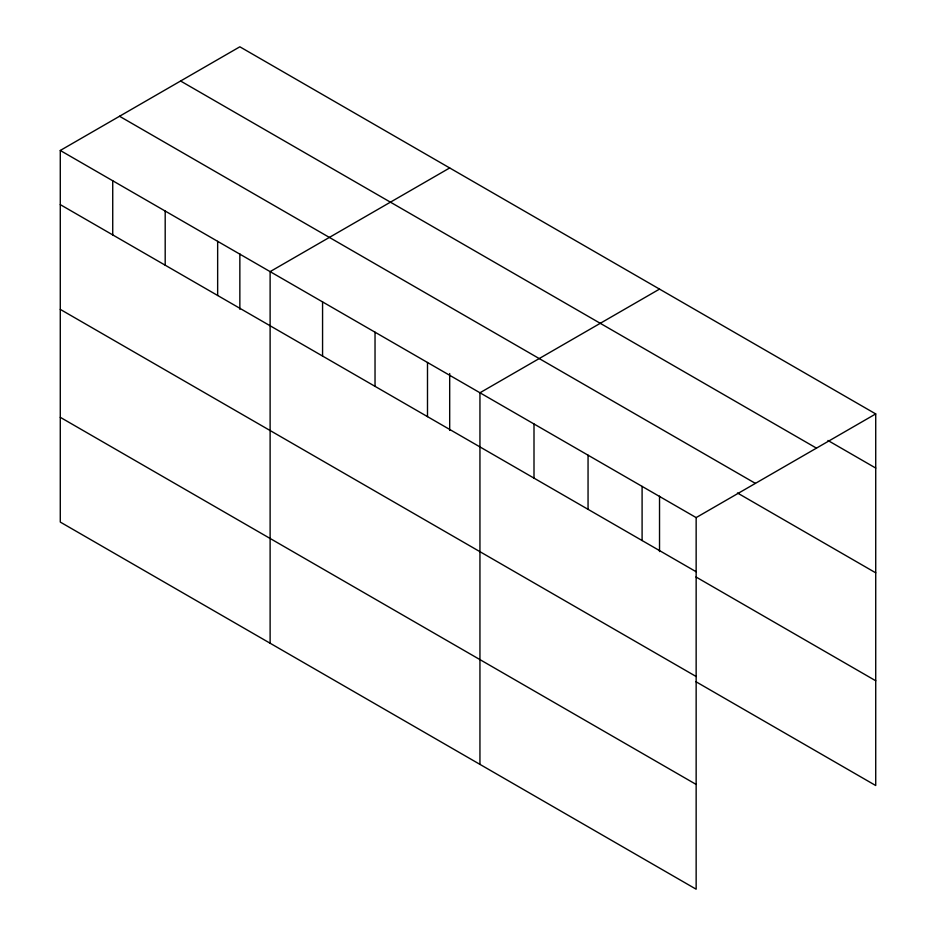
<?xml version="1.0" encoding="UTF-8"?>
<svg xmlns="http://www.w3.org/2000/svg" width="936" height="936" viewBox="0 0 936 936"><rect width="100%" height="100%" fill="white"/><g stroke="black" fill="none" stroke-linecap="round" stroke-linejoin="round"><path stroke-width="1.4" d="M60.278 150.474L696.15 517.596L696.15 889.2L60.278 522.077L60.278 150.474L239.85 46.8L875.722 413.923L875.722 785.526L695.986 681.747M449.69 167.953L270.118 271.627L270.118 643.231M659.529 289.095L479.946 392.781L479.946 764.384M696.15 517.596L875.722 413.923M827.962 440.482L875.722 468.058M180.589 81.011L816.461 448.133M119.539 116.263L755.41 483.385M737.463 492.991L875.722 572.82M60.278 204.621L696.15 571.744M695.986 576.985L875.722 680.764M60.278 309.383L696.15 676.506M60.278 417.316L696.15 784.438M659.529 496.138L659.529 551.561M642.096 486.392L642.096 540.528M588.054 455.188L588.054 509.324M534 423.985L534 478.12M449.69 373.534L449.69 430.42M427.495 362.489L427.495 416.637M375.032 332.198L375.032 386.346M322.569 301.918L322.569 356.054M239.85 253.843L239.85 309.266M217.655 241.336L217.655 295.483M165.192 211.056L165.192 265.192M112.729 180.765L112.729 234.913"/></g></svg>
